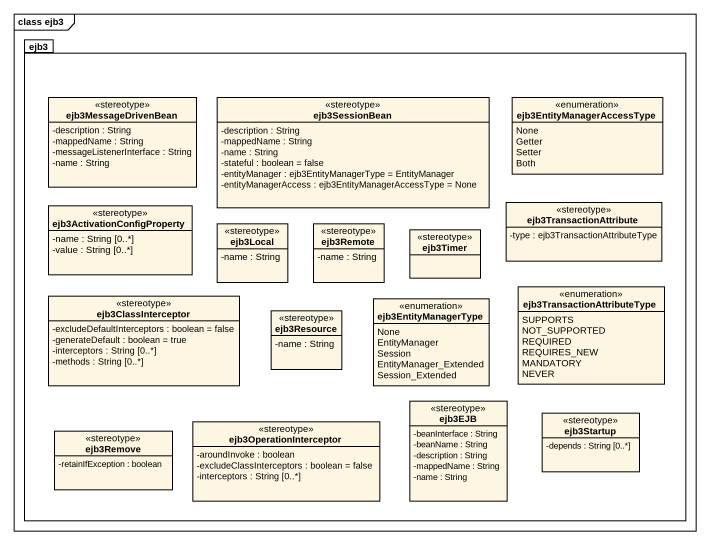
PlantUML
@startuml
mainframe class ejb3
hide circle
hide empty members
skinparam classAttributeIconSize 0
package ejb3 {
  class ejb3MessageDrivenBean <<stereotype>> {
    -description : String
    -mappedName : String
    -messageListenerInterface : String
    -name : String
  }
  class ejb3SessionBean <<stereotype>> {
    -description : String
    -mappedName : String
    -name : String
    -stateful : boolean = false
    -entityManager : ejb3EntityManagerType = EntityManager
    -entityManagerAccess : ejb3EntityManagerAccessType = None
  }
  enum ejb3EntityManagerAccessType {
    None
    Getter
    Setter
    Both
  }
  class ejb3ActivationConfigProperty <<stereotype>> {
    -name : String [0..*]
    -value : String [0..*]
  }
  class ejb3TransactionAttribute <<stereotype>> {
    -type : ejb3TransactionAttributeType
  }
  class ejb3Local <<stereotype>> {
    -name : String
  }
  class ejb3Remote <<stereotype>> {
    -name : String
  }
  class ejb3Timer <<stereotype>>
  enum ejb3TransactionAttributeType {
    SUPPORTS
    NOT_SUPPORTED
    REQUIRED
    REQUIRES_NEW
    MANDATORY
    NEVER
  }
  class ejb3ClassInterceptor <<stereotype>> {
    -excludeDefaultInterceptors : boolean = false
    -generateDefault : boolean = true
    -interceptors : String [0..*]
    -methods : String [0..*]
  }
  class ejb3Resource <<stereotype>> {
    -name : String
  }
  enum ejb3EntityManagerType {
    None
    EntityManager
    Session
    EntityManager_Extended
    Session_Extended
  }
  class ejb3EJB <<stereotype>> {
    -beanInterface : String
    -beanName : String
    -description : String
    -mappedName : String
    -name : String
  }
  class ejb3Remove <<stereotype>> {
    -retainIfException : boolean
  }
  class ejb3OperationInterceptor <<stereotype>> {
    -aroundInvoke : boolean
    -excludeClassInterceptors : boolean = false
    -interceptors : String [0..*]
  }
  class ejb3Startup <<stereotype>> {
    -depends : String [0..*]
  }
}
@enduml
